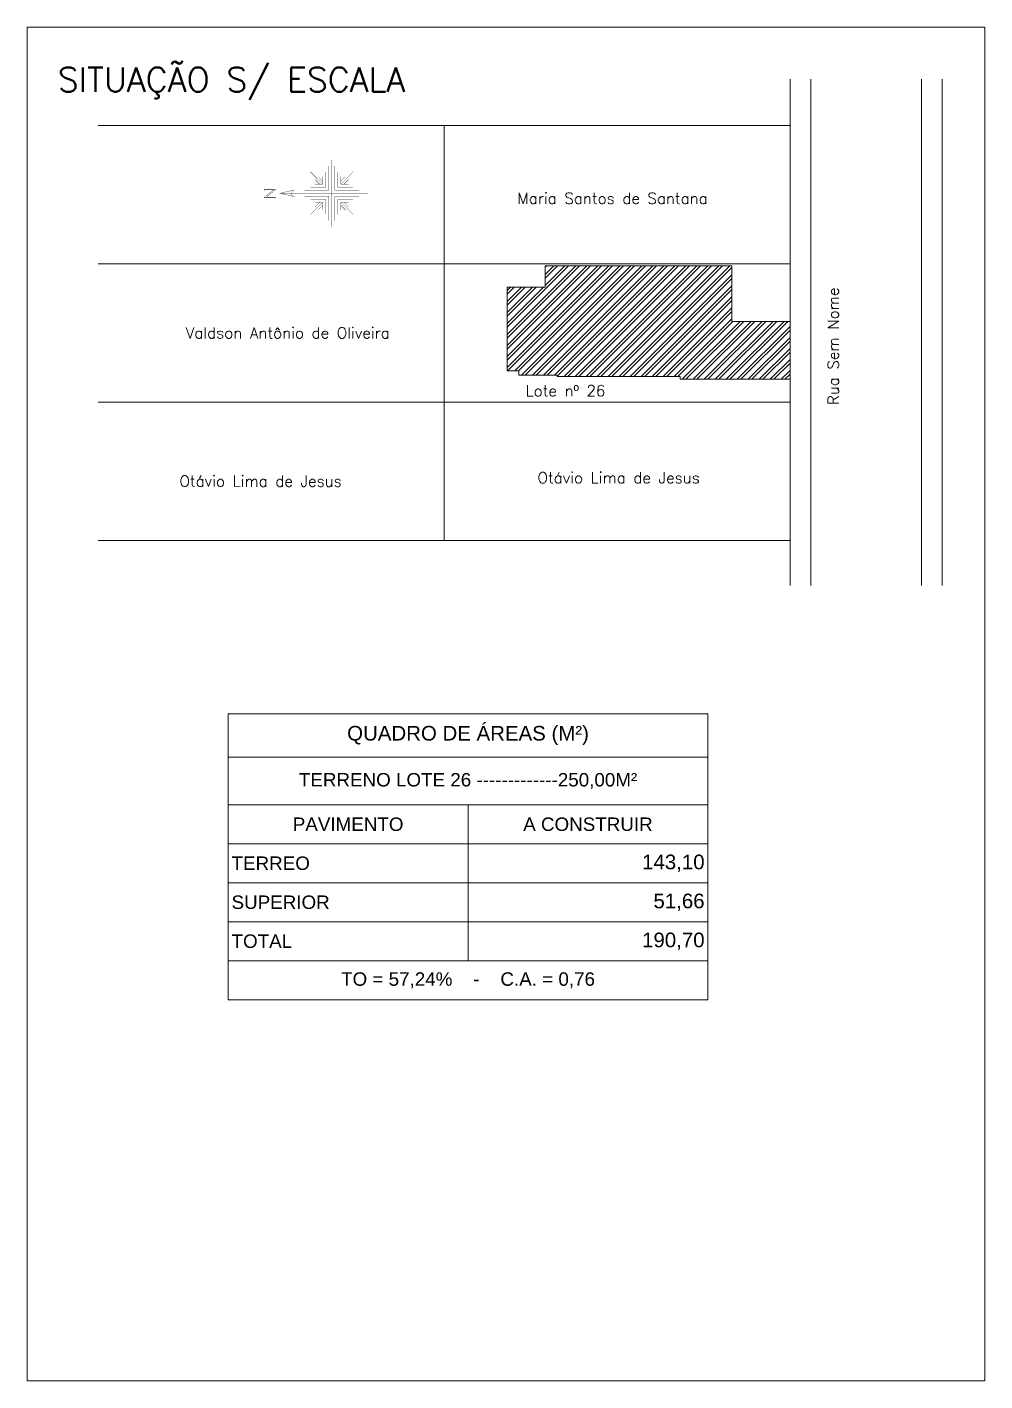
# Model space of a CAD drawing. Header units: metres. Extents: x 1628 to 1845, y 824 to 931.
# Drawn here: x 1686.45 to 1707.45, y 825.78 to 855.48 of the extents above; entities that cross this region are included whole.
import ezdxf

# ---------------------------------------------------------------- set-up
doc = ezdxf.new("R2010")
doc.units = ezdxf.units.M
doc.header["$LTSCALE"] = 0.15
doc.layers.get('0').update_dxf_attribs({"lineweight": 0, "plot": 0})
doc.layers.add('Texto', color=7, linetype='Continuous', lineweight=0)
doc.styles.add('lunardi 04', font='romans.shx', dxfattribs={"height": 0.4})
doc.styles.get("Standard").update_dxf_attribs({"font": 'arial.ttf'})

# ---------------------------------------------------------------- blocks, each defined once
blk = doc.blocks.new('*T93')
at = {"layer": 'Texto', "color": 0, "linetype": 'ByBlock', "lineweight": -2, "ltscale": 10}
for p, q in [((0, 0), (10.516, 0)), ((0, 0), (0, -6.276)), ((10.516, 0), (10.516, -6.276)), ((0, -0.953), (10.516, -0.953)), ((0, -2), (10.516, -2)), ((5.258, -2), (5.258, -5.42)), ((0, -2.853), (10.516, -2.853)), ((0, -3.709), (10.516, -3.709)), ((0, -4.564), (10.516, -4.564)), ((0, -5.42), (10.516, -5.42)), ((0, -6.276), (10.516, -6.276))]:
    blk.add_line(p, q, dxfattribs=at)
at = {"layer": 'Texto', "color": 0, "ltscale": 10}
for s, insert, char_height, width, attachment_point in [('{\\C256;QUADRO DE ÁREAS (M²)}', (5.258, -0.476), 0.32068, 10.37123, 5), ('TERRENO LOTE 26 -------------250,00M²', (5.258, -1.476), 0.29503, 10.37123, 5), ('PAVIMENTO', (2.629, -2.426), 0.295, 5.11311, 5), ('A CONSTRUIR', (7.887, -2.426), 0.29503, 5.11311, 5), ('TERREO', (0.073, -3.281), 0.295, 5.11311, 4), ('143,10', (10.444, -3.281), 0.3207, 5.11311, 6), ('SUPERIOR', (0.073, -4.137), 0.295, 5.11311, 4), ('51,66', (10.444, -4.137), 0.3207, 5.11311, 6), ('TOTAL', (0.073, -4.992), 0.295, 5.11311, 4), ('190,70', (10.444, -4.992), 0.3207, 5.11311, 6), ('TO = 57,24%    -    C.A. = 0,76', (5.258, -5.848), 0.29503, 10.37123, 5)]:
    blk.add_mtext(s, dxfattribs=dict(at, insert=insert, char_height=char_height, width=width, attachment_point=attachment_point))

msp = doc.modelspace()

# ---------------------------------------------------------------- hatches: boundary and pattern name
at = {"layer": 'Texto', "ltscale": 10}
h = msp.add_hatch(dxfattribs=at)
h.set_pattern_fill('ANSI32', color=256, scale=0.017901)
h.set_pattern_definition([(45, (1189.0669, 636.70135), (-0.120568734, 0.120568734), []), (45, (1189.14728, 636.70135), (-0.120568734, 0.120568734), [])])
h.paths.add_polyline_path([(1701.904, 850.243), (1697.812, 850.243), (1697.812, 849.775), (1696.977, 849.775), (1696.977, 847.937), (1697.229, 847.937), (1697.229, 847.845), (1698.076, 847.845), (1698.076, 847.815), (1700.77, 847.815), (1700.77, 847.753), (1703.178, 847.753), (1703.178, 849.021), (1701.904, 849.021)])
h.paths.add_polyline_path([(1701.69, 850.205), (1701.69, 850.279), (1701.627, 850.279), (1701.627, 850.205)], flags=9)

# ---------------------------------------------------------------- linework, layer by layer
at = {"layer": 'Texto'}
for p, q in [((1703.178, 843.233), (1703.178, 854.338)), ((1703.633, 843.233), (1703.633, 854.338)), ((1706.061, 843.233), (1706.061, 854.338)), ((1706.516, 843.233), (1706.516, 854.338)), ((1703.178, 853.323), (1688.008, 853.323)), ((1703.178, 850.288), (1688.008, 850.288)), ((1703.178, 847.254), (1688.008, 847.254)), ((1703.178, 844.22), (1688.008, 844.22))]:
    msp.add_line(p, q, dxfattribs=at)
at = {"layer": 'Texto', "ltscale": 10}
msp.add_lwpolyline([(1686.451, 855.48), (1707.451, 855.48), (1707.451, 825.78), (1686.451, 825.78)], close=True, dxfattribs=at)
at = {"layer": 'Texto'}
msp.add_lwpolyline([(1695.593, 844.22), (1695.593, 853.323)], dxfattribs=at)
at = {"layer": 'Texto', "const_width": 0.00666}
for points in [[(1693.066, 851.901), (1693.066, 852.434)], [(1693.132, 851.102), (1693.132, 852.568)], [(1693.199, 852.434), (1693.199, 851.901), (1693.732, 851.901)], [(1692.932, 852.035), (1692.661, 852.306)], [(1692.866, 852.035), (1692.766, 852.135)], [(1692.932, 852.101), (1692.832, 852.201)], [(1692.932, 852.035), (1692.932, 852.201)], [(1692.999, 851.968), (1692.999, 852.299)], [(1693.266, 852.299), (1693.266, 851.968), (1693.596, 851.968)], [(1693.332, 852.035), (1693.603, 852.306)], [(1693.332, 852.101), (1693.432, 852.201)], [(1693.332, 852.201), (1693.332, 852.035), (1693.499, 852.035)], [(1693.399, 852.035), (1693.499, 852.135)], [(1691.999, 851.835), (1693.932, 851.835)], [(1692.533, 851.901), (1693.066, 851.901)], [(1692.668, 851.968), (1692.999, 851.968)], [(1692.766, 852.035), (1692.932, 852.035)], [(1692.533, 851.768), (1693.066, 851.768), (1693.066, 851.235)], [(1692.932, 851.635), (1692.661, 851.364)], [(1692.668, 851.701), (1692.999, 851.701), (1692.999, 851.371)], [(1692.866, 851.635), (1692.766, 851.535)], [(1692.766, 851.635), (1692.932, 851.635), (1692.932, 851.468)], [(1692.932, 851.568), (1692.832, 851.468)], [(1693.199, 851.768), (1693.732, 851.768)], [(1693.199, 851.235), (1693.199, 851.768)], [(1693.266, 851.701), (1693.596, 851.701)], [(1693.266, 851.371), (1693.266, 851.701)], [(1693.332, 851.635), (1693.603, 851.364)], [(1693.332, 851.468), (1693.332, 851.635), (1693.499, 851.635)], [(1693.332, 851.568), (1693.432, 851.468)], [(1693.399, 851.635), (1693.499, 851.535)]]:
    msp.add_lwpolyline(points, dxfattribs=at)
for points in [[(1691.893, 851.718), (1691.893, 851.718), (1691.893, 851.762), (1691.893, 851.762, -0.414215), (1691.877, 851.746), (1691.694, 851.746), (1691.905, 851.923), (1691.67, 851.923, -0.414212), (1691.654, 851.939), (1691.654, 851.939), (1691.654, 851.895), (1691.654, 851.895, -0.414212), (1691.67, 851.91), (1691.853, 851.91), (1691.642, 851.733), (1691.877, 851.733, -0.414227), (1691.893, 851.718)], [(1692.308, 851.762, -0.791706), (1692.308, 851.908), (1691.999, 851.835), (1692.308, 851.762)]]:
    msp.add_lwpolyline(points, format="xyb", dxfattribs=at)
at = {"layer": 'Texto', "ltscale": 10}
msp.add_lwpolyline([(1703.178, 847.753), (1700.77, 847.753), (1700.77, 847.815), (1698.076, 847.815), (1698.076, 847.845), (1697.229, 847.845), (1697.229, 847.937), (1696.977, 847.937), (1696.977, 849.775), (1697.812, 849.775), (1697.812, 850.243), (1701.904, 850.243), (1701.904, 849.021), (1703.178, 849.021), (1703.178, 847.753)], dxfattribs=at)

# ---------------------------------------------------------------- block references
msp.add_blockref('*T93', (1690.861, 840.417))

# ---------------------------------------------------------------- texts
at = {"layer": 'Texto', "ltscale": 10, "insert": (1687.125, 854.597), "char_height": 0.5354, "attachment_point": 1, "style": 'lunardi 04'}
msp.add_mtext_dynamic_manual_height_columns('SITUAÇÃO S/ ESCALA', width=24.15634, gutter_width=0.75, heights=[0], dxfattribs=at)
at = {"layer": 'Texto', "attachment_point": 1, "style": 'lunardi 04'}
for s, insert, char_height, width, rotation in [('Maria Santos de Santana ', (1697.201, 851.845), 0.24273, 4.90837, 359.9957), ('Rua Sem Nome', (1704.006, 847.186), 0.24273, 4.31256, 89.9957), ('Valdson Antônio de Oliveira', (1689.931, 848.893), 0.24273, 5.20748, 359.9957), ('Lote nº 26', (1697.382, 847.624), 0.2427, 2.32619, 359.9957), ('Otávio Lima de Jesus', (1689.792, 845.641), 0.24273, 4.31256, 359.9957), ('Otávio Lima de Jesus', (1697.643, 845.716), 0.24273, 4.31256, 359.9957)]:
    msp.add_mtext(s, dxfattribs=dict(at, insert=insert, char_height=char_height, width=width, rotation=rotation))

doc.saveas('drawing.dxf')
